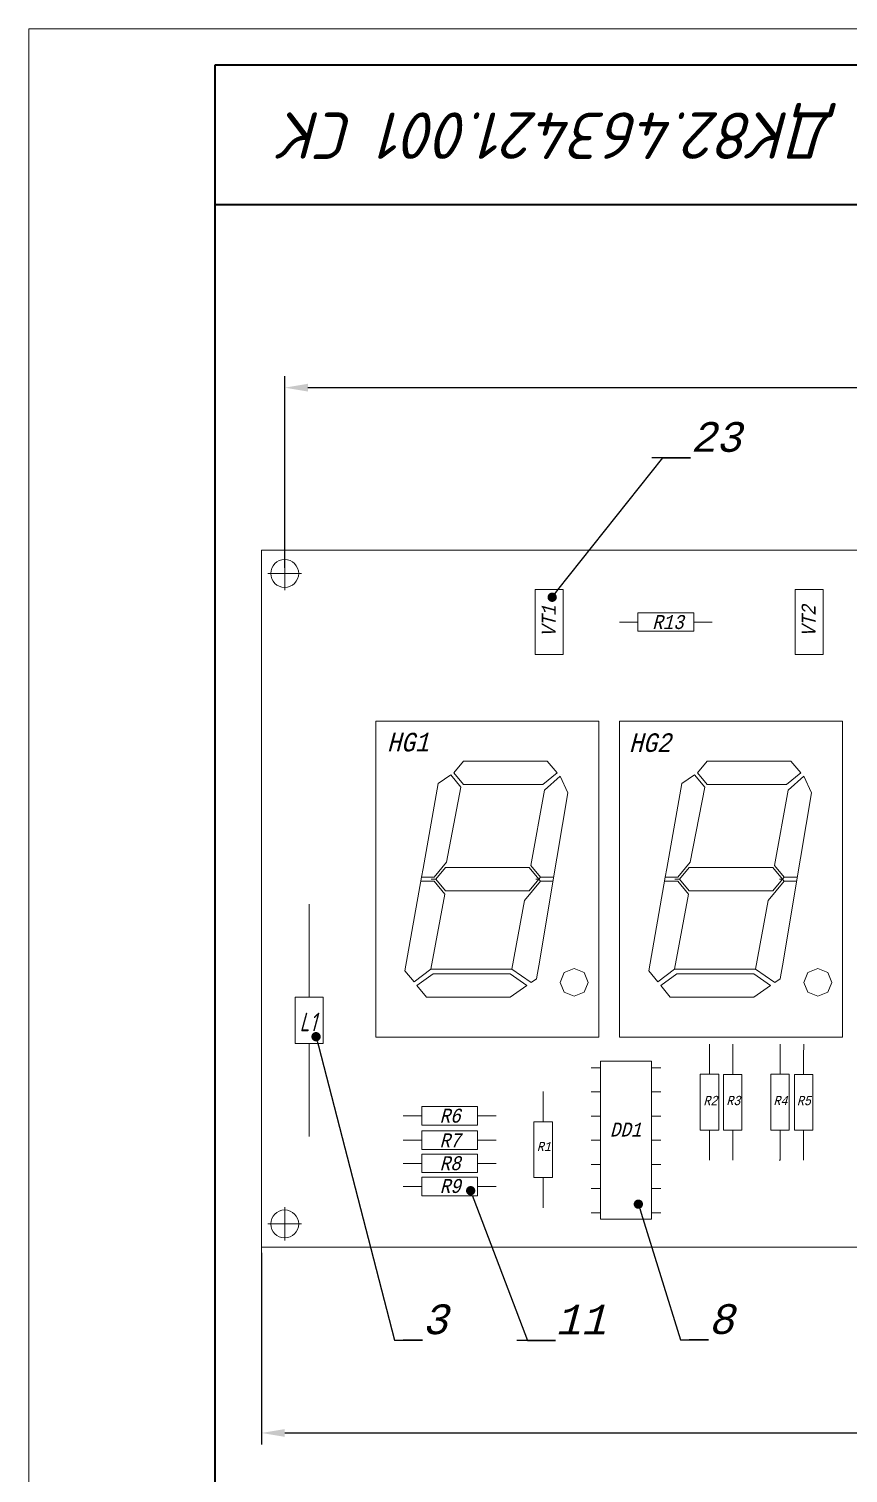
# Model space of a CAD drawing. Header units: millimetres. Extents: x 3240 to 3686, y 1624 to 1931.
# Drawn here: x 3240.5 to 3328.6, y 1776 to 1931.5 of the extents above; entities that cross this region are included whole.
import ezdxf
from ezdxf import colors
from ezdxf.entities.mleader import LeaderData, LeaderLine
from ezdxf.math import Vec2, Vec3

# ---------------------------------------------------------------- set-up
doc = ezdxf.new("R2010")
doc.units = ezdxf.units.MM
doc.layers.get('0').update_dxf_attribs({"lineweight": 13})
doc.layers.add('схема', color=7, linetype='Continuous', lineweight=35)
doc.styles.get("Standard").update_dxf_attribs({"font": 'isocteur.ttf', "width": 0.85, "oblique": 15})
doc.styles.add('стиль1', font='isocpeui.ttf')
doc.dimstyles.new('ISO-25', dxfattribs={"dimtxt": 2.5, "dimasz": 2.5, "dimexe": 1.25, "dimexo": 0.625, "dimtad": 1, "dimtxsty": 'Standard', "dimcen": 2.5, "dimadec": 0, "dimazin": 0, "dimtfac": 1, "dimtmove": 1, "dimatfit": 3, "dimfxl": 1, "dimarcsym": 0})

# ---------------------------------------------------------------- blocks, each defined once
blk = doc.blocks.new('*D46')
at = {"color": 0, "lineweight": -2, "transparency": 16777216}
for p, q in [((3265.5, 1799.74), (3265.5, 1779.12)), ((3463.5, 1799.74), (3463.5, 1779.12)), ((3268, 1780.37), (3461, 1780.37))]:
    blk.add_line(p, q, dxfattribs=at)
at = {"color": 0, "transparency": 16777216}
for points in [[(3268, 1780.79), (3268, 1779.95), (3265.5, 1780.37)], [(3461, 1780.79), (3461, 1779.95), (3463.5, 1780.37)]]:
    blk.add_solid(points, dxfattribs=at)
at = {"layer": 'Defpoints', "color": 0, "transparency": 16777216}
for p in [(3265.5, 1800.37), (3463.5, 1800.37), (3463.5, 1780.37)]:
    blk.add_point(p, dxfattribs=at)
at = {"color": 0, "transparency": 16777216, "insert": (3364.5, 1782.59), "char_height": 2.5, "width": 6.9435, "attachment_point": 5}
blk.add_mtext('{\\fISOCPEUR|b0|i0|c0|p34;\\H1.28x;\\Q15;\\W0.75;198\\fArial|b0|i0|c204|p34;\\H0.84635x;\\W1;\\T0.75;*}', dxfattribs=at)
blk = doc.blocks.new('*D49')
at = {"color": 0, "lineweight": -2, "transparency": 16777216}
for p, q in [((3268, 1873.49), (3268, 1894.12)), ((3461, 1873.49), (3461, 1894.12)), ((3270.5, 1892.87), (3458.5, 1892.87))]:
    blk.add_line(p, q, dxfattribs=at)
at = {"color": 0, "transparency": 16777216}
for points in [[(3270.5, 1893.29), (3270.5, 1892.45), (3268, 1892.87)], [(3458.5, 1893.29), (3458.5, 1892.45), (3461, 1892.87)]]:
    blk.add_solid(points, dxfattribs=at)
at = {"layer": 'Defpoints', "color": 0, "transparency": 16777216}
for p in [(3461, 1892.87), (3268, 1872.87), (3461, 1872.87)]:
    blk.add_point(p, dxfattribs=at)
at = {"color": 0, "transparency": 16777216, "insert": (3364.5, 1895.41), "char_height": 2.5, "attachment_point": 5}
blk.add_mtext('{\\fISOCPEUR|b0|i0|c0|p34;\\H1.28x;\\Q15;\\W0.75;193\\fISOCPEUR|b0|i0|c204|p34;±0,25}', dxfattribs=at)
blk = doc.blocks.new('_Dot')
at = {"color": 0, "linetype": 'ByBlock', "lineweight": -2, "transparency": 33554674}
blk.add_line((-0.5, 0), (-1, 0), dxfattribs=at)
at = {"color": 0, "linetype": 'ByBlock', "transparency": 33554674, "const_width": 0.5}
blk.add_lwpolyline([(-0.25, 0, 1), (0.25, 0, 1)], format="xyb", close=True, dxfattribs=at)

msp = doc.modelspace()

# ---------------------------------------------------------------- linework, layer by layer
at = {"transparency": 33554674}
for p, q in [((3267.997, 1875.37), (3267.997, 1885.37)), ((3267.997, 1872.87), (3267.997, 1874.67)), ((3267.997, 1872.87), (3266.197, 1872.87)), ((3267.997, 1872.87), (3269.797, 1872.87)), ((3267.997, 1872.87), (3267.997, 1871.07)), ((3265.497, 1870.907), (3265.497, 1870.907)), ((3294.953, 1864.156), (3294.953, 1871.156)), ((3294.953, 1871.156), (3297.953, 1871.156)), ((3297.953, 1871.156), (3297.953, 1864.156)), ((3297.953, 1871.156), (3297.953, 1871.156)), ((3322.907, 1864.157), (3322.907, 1871.157)), ((3322.907, 1871.157), (3325.907, 1871.157)), ((3325.907, 1871.157), (3325.907, 1864.157)), ((3325.907, 1871.157), (3325.907, 1871.157)), ((3311.998, 1868.648), (3305.998, 1868.648)), ((3305.998, 1868.648), (3305.998, 1867.648)), ((3311.998, 1867.648), (3311.998, 1868.648)), ((3303.998, 1867.648), (3305.998, 1867.648)), ((3305.998, 1866.648), (3305.998, 1867.648)), ((3311.998, 1867.648), (3313.998, 1867.648)), ((3311.998, 1867.648), (3311.998, 1866.648)), ((3311.998, 1866.648), (3305.998, 1866.648)), ((3297.953, 1864.156), (3294.953, 1864.156)), ((3325.907, 1864.157), (3322.907, 1864.157)), ((3277.787, 1856.971), (3277.787, 1822.971)), ((3301.787, 1856.971), (3277.787, 1856.971)), ((3301.787, 1822.971), (3301.787, 1856.971)), ((3304.008, 1856.971), (3304.008, 1822.971)), ((3328.008, 1856.971), (3304.008, 1856.971)), ((3328.008, 1822.971), (3328.008, 1856.971)), ((3285.854, 1851.209), (3284.488, 1850.266)), ((3286.959, 1849.888), (3285.854, 1851.209)), ((3287.232, 1852.671), (3286.191, 1851.413)), ((3287.232, 1850.171), (3286.191, 1851.413)), ((3291.732, 1852.671), (3287.232, 1852.671)), ((3291.732, 1852.671), (3296.232, 1852.671)), ((3295.759, 1850.171), (3297.29, 1851.421)), ((3296.232, 1852.671), (3297.29, 1851.421)), ((3312.075, 1851.209), (3310.709, 1850.266)), ((3313.18, 1849.888), (3312.075, 1851.209)), ((3313.453, 1852.671), (3312.412, 1851.413)), ((3313.453, 1850.171), (3312.412, 1851.413)), ((3317.953, 1852.671), (3313.453, 1852.671)), ((3317.953, 1852.671), (3322.453, 1852.671)), ((3321.98, 1850.171), (3323.511, 1851.421)), ((3322.453, 1852.671), (3323.511, 1851.421)), ((3282.885, 1841.136), (3284.488, 1850.266)), ((3286.959, 1849.888), (3285.397, 1841.791)), ((3295.759, 1850.171), (3287.232, 1850.171)), ((3289.787, 1850.171), (3294.287, 1850.171)), ((3295.945, 1849.568), (3297.613, 1851.04)), ((3297.613, 1851.04), (3298.439, 1849.265)), ((3309.106, 1841.136), (3310.709, 1850.266)), ((3313.18, 1849.888), (3311.618, 1841.791)), ((3321.98, 1850.171), (3313.453, 1850.171)), ((3316.008, 1850.171), (3320.508, 1850.171)), ((3322.166, 1849.568), (3323.834, 1851.04)), ((3323.834, 1851.04), (3324.66, 1849.265)), ((3294.465, 1841.441), (3295.945, 1849.568)), ((3296.69, 1838.807), (3298.439, 1849.265)), ((3320.686, 1841.441), (3322.166, 1849.568)), ((3322.911, 1838.807), (3324.66, 1849.265)), ((3282.885, 1841.136), (3282.721, 1840.202)), ((3284.067, 1840.202), (3285.397, 1841.791)), ((3285.287, 1841.221), (3284.259, 1839.971)), ((3289.787, 1841.221), (3285.287, 1841.221)), ((3289.787, 1841.221), (3294.287, 1841.221)), ((3294.287, 1841.221), (3295.326, 1839.971)), ((3295.517, 1840.202), (3294.465, 1841.441)), ((3309.106, 1841.136), (3308.942, 1840.202)), ((3310.288, 1840.202), (3311.618, 1841.791)), ((3311.508, 1841.221), (3310.48, 1839.971)), ((3316.008, 1841.221), (3311.508, 1841.221)), ((3316.008, 1841.221), (3320.508, 1841.221)), ((3320.508, 1841.221), (3321.547, 1839.971)), ((3321.738, 1840.202), (3320.686, 1841.441)), ((3282.721, 1840.202), (3280.933, 1830.095)), ((3282.68, 1839.971), (3282.639, 1839.741)), ((3282.639, 1839.741), (3284.069, 1839.74)), ((3284.067, 1840.202), (3282.721, 1840.202)), ((3284.259, 1839.971), (3283.759, 1839.971)), ((3284.069, 1839.74), (3285.222, 1838.372)), ((3285.287, 1838.721), (3284.259, 1839.971)), ((3295.517, 1839.741), (3293.779, 1837.675)), ((3294.287, 1838.721), (3295.326, 1839.971)), ((3295.022, 1839.971), (3295.326, 1839.971)), ((3295.326, 1839.971), (3295.517, 1840.202)), ((3295.326, 1839.971), (3295.517, 1839.741)), ((3296.69, 1838.807), (3295.393, 1831.051)), ((3295.517, 1840.202), (3296.923, 1840.202)), ((3295.517, 1839.741), (3296.846, 1839.741)), ((3308.942, 1840.202), (3307.154, 1830.095)), ((3308.901, 1839.971), (3308.86, 1839.741)), ((3308.86, 1839.741), (3310.29, 1839.74)), ((3310.288, 1840.202), (3308.942, 1840.202)), ((3310.48, 1839.971), (3309.98, 1839.971)), ((3310.29, 1839.74), (3311.443, 1838.372)), ((3311.508, 1838.721), (3310.48, 1839.971)), ((3321.738, 1839.741), (3320, 1837.675)), ((3320.508, 1838.721), (3321.547, 1839.971)), ((3321.243, 1839.971), (3321.547, 1839.971)), ((3321.547, 1839.971), (3321.738, 1840.202)), ((3321.547, 1839.971), (3321.738, 1839.741)), ((3322.911, 1838.807), (3321.614, 1831.051)), ((3321.738, 1840.202), (3323.144, 1840.202)), ((3321.738, 1839.741), (3323.067, 1839.741)), ((3270.62, 1837.288), (3270.62, 1827.288)), ((3285.222, 1838.372), (3283.711, 1830.303)), ((3289.787, 1838.721), (3285.287, 1838.721)), ((3289.787, 1838.721), (3294.287, 1838.721)), ((3293.779, 1837.675), (3292.436, 1830.303)), ((3311.443, 1838.372), (3309.932, 1830.303)), ((3316.008, 1838.721), (3311.508, 1838.721)), ((3316.008, 1838.721), (3320.508, 1838.721)), ((3320, 1837.675), (3318.657, 1830.303)), ((3295.393, 1831.051), (3295.19, 1829.84)), ((3321.614, 1831.051), (3321.411, 1829.84)), ((3281.908, 1828.908), (3280.933, 1830.095)), ((3281.908, 1828.908), (3283.711, 1830.303)), ((3283.975, 1829.772), (3282.226, 1828.522)), ((3283.711, 1830.303), (3292.436, 1830.303)), ((3287.754, 1829.772), (3283.975, 1829.772)), ((3287.754, 1829.772), (3292.254, 1829.772)), ((3292.254, 1829.772), (3294.049, 1828.522)), ((3292.436, 1830.303), (3294.515, 1828.847)), ((3295.19, 1829.84), (3295.091, 1829.249)), ((3298.068, 1829.924), (3297.633, 1828.868)), ((3299.133, 1830.368), (3298.068, 1829.924)), ((3298.068, 1829.924), (3298.068, 1829.924)), ((3299.133, 1830.368), (3300.198, 1829.924)), ((3300.633, 1828.868), (3300.198, 1829.924)), ((3308.129, 1828.908), (3307.154, 1830.095)), ((3308.129, 1828.908), (3309.932, 1830.303)), ((3310.196, 1829.772), (3308.447, 1828.522)), ((3309.932, 1830.303), (3318.657, 1830.303)), ((3313.975, 1829.772), (3310.196, 1829.772)), ((3313.975, 1829.772), (3318.475, 1829.772)), ((3318.475, 1829.772), (3320.269, 1828.522)), ((3318.657, 1830.303), (3320.736, 1828.847)), ((3321.411, 1829.84), (3321.312, 1829.249)), ((3324.289, 1829.924), (3323.854, 1828.868)), ((3325.354, 1830.368), (3324.289, 1829.924)), ((3324.289, 1829.924), (3324.289, 1829.924)), ((3325.354, 1830.368), (3326.419, 1829.924)), ((3326.854, 1828.868), (3326.419, 1829.924)), ((3283.254, 1827.272), (3282.226, 1828.522)), ((3292.254, 1827.272), (3294.049, 1828.522)), ((3294.515, 1828.847), (3295.091, 1829.249)), ((3297.633, 1828.868), (3298.068, 1827.812)), ((3300.198, 1827.812), (3300.633, 1828.868)), ((3309.475, 1827.272), (3308.447, 1828.522)), ((3318.475, 1827.272), (3320.269, 1828.522)), ((3320.736, 1828.847), (3321.312, 1829.249)), ((3323.854, 1828.868), (3324.289, 1827.812)), ((3326.419, 1827.812), (3326.854, 1828.868)), ((3269.12, 1822.288), (3269.12, 1827.288)), ((3269.12, 1827.288), (3270.62, 1827.288)), ((3270.62, 1827.288), (3272.12, 1827.288)), ((3272.12, 1827.288), (3272.12, 1822.288)), ((3287.754, 1827.272), (3283.254, 1827.272)), ((3287.754, 1827.272), (3292.254, 1827.272)), ((3298.068, 1827.812), (3299.133, 1827.368)), ((3299.133, 1827.368), (3300.198, 1827.812)), ((3313.975, 1827.272), (3309.475, 1827.272)), ((3313.975, 1827.272), (3318.475, 1827.272)), ((3324.289, 1827.812), (3325.354, 1827.368)), ((3325.354, 1827.368), (3326.419, 1827.812)), ((3272.12, 1822.288), (3269.12, 1822.288)), ((3270.62, 1822.288), (3270.62, 1812.288)), ((3277.787, 1822.971), (3301.787, 1822.971)), ((3304.008, 1822.971), (3328.008, 1822.971)), ((3313.686, 1820.97), (3313.686, 1822.22)), ((3316.187, 1820.967), (3316.188, 1822.22)), ((3321.28, 1822.22), (3321.28, 1820.97)), ((3323.824, 1820.967), (3323.827, 1822.22)), ((3307.465, 1820.367), (3301.965, 1820.367)), ((3301.965, 1820.367), (3301.965, 1819.667)), ((3307.465, 1819.667), (3307.465, 1820.367)), ((3313.686, 1818.97), (3313.686, 1820.97)), ((3316.187, 1818.967), (3316.187, 1820.967)), ((3321.279, 1818.969), (3321.279, 1820.969)), ((3323.824, 1818.967), (3323.824, 1820.967)), ((3300.965, 1819.667), (3301.965, 1819.667)), ((3300.965, 1819.667), (3301.965, 1819.667)), ((3301.965, 1819.667), (3301.965, 1804.067)), ((3308.465, 1819.667), (3307.465, 1819.667)), ((3307.465, 1819.667), (3307.465, 1804.067)), ((3313.686, 1818.97), (3312.686, 1818.97)), ((3312.686, 1818.97), (3312.686, 1812.97)), ((3313.686, 1818.97), (3314.686, 1818.97)), ((3314.686, 1818.97), (3314.686, 1812.97)), ((3316.187, 1818.967), (3315.187, 1818.967)), ((3315.187, 1818.967), (3315.187, 1812.967)), ((3316.187, 1818.967), (3317.187, 1818.967)), ((3317.187, 1818.967), (3317.187, 1812.967)), ((3321.279, 1818.969), (3320.279, 1818.969)), ((3320.279, 1818.969), (3320.279, 1812.969)), ((3321.279, 1818.969), (3322.279, 1818.969)), ((3322.279, 1818.969), (3322.279, 1812.969)), ((3323.824, 1818.967), (3322.824, 1818.967)), ((3322.824, 1818.967), (3322.824, 1812.967)), ((3323.824, 1818.967), (3324.824, 1818.967)), ((3324.824, 1818.967), (3324.824, 1812.967)), ((3295.795, 1815.859), (3295.795, 1817.109)), ((3300.965, 1817.067), (3301.965, 1817.067)), ((3307.465, 1817.067), (3308.465, 1817.067)), ((3288.734, 1815.512), (3282.734, 1815.512)), ((3282.734, 1815.512), (3282.734, 1814.512)), ((3288.734, 1814.512), (3288.734, 1815.512)), ((3295.795, 1813.859), (3295.795, 1815.859)), ((3280.734, 1814.512), (3282.734, 1814.512)), ((3282.734, 1813.512), (3282.734, 1814.512)), ((3288.734, 1814.512), (3290.734, 1814.512)), ((3288.734, 1814.512), (3288.734, 1813.512)), ((3300.965, 1814.467), (3301.965, 1814.467)), ((3307.465, 1814.467), (3308.465, 1814.467)), ((3288.733, 1812.888), (3282.733, 1812.888)), ((3282.733, 1812.888), (3282.733, 1811.888)), ((3288.734, 1813.512), (3282.734, 1813.512)), ((3288.733, 1811.888), (3288.733, 1812.888)), ((3295.795, 1813.859), (3294.795, 1813.859)), ((3294.795, 1813.859), (3294.795, 1807.859)), ((3295.795, 1813.859), (3296.795, 1813.859)), ((3296.795, 1813.859), (3296.795, 1807.859)), ((3312.686, 1812.97), (3313.686, 1812.97)), ((3313.686, 1810.97), (3313.686, 1812.97)), ((3314.686, 1812.97), (3313.686, 1812.97)), ((3315.187, 1812.967), (3316.187, 1812.967)), ((3316.187, 1810.967), (3316.187, 1812.967)), ((3317.187, 1812.967), (3316.187, 1812.967)), ((3320.279, 1812.969), (3321.279, 1812.969)), ((3321.279, 1810.969), (3321.279, 1812.969)), ((3322.279, 1812.969), (3321.279, 1812.969)), ((3322.824, 1812.967), (3323.824, 1812.967)), ((3323.824, 1810.967), (3323.824, 1812.967)), ((3324.824, 1812.967), (3323.824, 1812.967)), ((3280.733, 1811.888), (3282.733, 1811.888)), ((3282.733, 1810.888), (3282.733, 1811.888)), ((3288.733, 1810.888), (3282.733, 1810.888)), ((3288.733, 1811.888), (3290.733, 1811.888)), ((3288.733, 1811.888), (3288.733, 1810.888)), ((3300.965, 1811.867), (3301.965, 1811.867)), ((3307.465, 1811.867), (3308.465, 1811.867)), ((3313.686, 1810.97), (3313.686, 1809.72)), ((3316.187, 1810.967), (3316.188, 1809.72)), ((3321.279, 1810.969), (3321.28, 1809.72)), ((3323.824, 1810.967), (3323.824, 1809.72)), ((3280.735, 1809.387), (3282.735, 1809.387)), ((3288.735, 1810.387), (3282.735, 1810.387)), ((3282.735, 1810.387), (3282.735, 1809.387)), ((3282.735, 1808.387), (3282.735, 1809.387)), ((3288.735, 1809.387), (3288.735, 1810.387)), ((3288.735, 1809.387), (3290.735, 1809.387)), ((3288.735, 1809.387), (3288.735, 1808.387)), ((3300.965, 1809.267), (3301.965, 1809.267)), ((3307.465, 1809.267), (3308.465, 1809.267)), ((3321.28, 1809.72), (3321.183, 1809.72)), ((3323.792, 1809.72), (3323.824, 1809.72)), ((3288.735, 1808.387), (3282.735, 1808.387)), ((3288.735, 1807.887), (3282.735, 1807.887)), ((3282.735, 1807.887), (3282.735, 1806.887)), ((3288.735, 1806.887), (3288.735, 1807.887)), ((3294.795, 1807.859), (3295.795, 1807.859)), ((3295.795, 1805.859), (3295.795, 1807.859)), ((3296.795, 1807.859), (3295.795, 1807.859)), ((3280.735, 1806.887), (3282.735, 1806.887)), ((3282.735, 1805.887), (3282.735, 1806.887)), ((3288.735, 1806.887), (3290.735, 1806.887)), ((3288.735, 1806.887), (3288.735, 1805.887)), ((3300.965, 1806.667), (3301.965, 1806.667)), ((3307.465, 1806.667), (3308.465, 1806.667)), ((3267.997, 1802.87), (3267.997, 1804.67)), ((3288.735, 1805.887), (3282.735, 1805.887)), ((3295.795, 1805.859), (3295.795, 1804.609)), ((3300.965, 1804.067), (3301.965, 1804.067)), ((3301.965, 1803.367), (3301.965, 1804.067)), ((3307.465, 1803.367), (3301.965, 1803.367)), ((3307.465, 1804.067), (3308.465, 1804.067)), ((3307.465, 1804.067), (3307.465, 1803.367)), ((3265.497, 1800.37), (3265.497, 1802.87)), ((3267.997, 1802.87), (3266.197, 1802.87)), ((3267.997, 1802.87), (3267.997, 1801.07)), ((3267.997, 1802.87), (3269.797, 1802.87)), ((3265.497, 1800.37), (3265.497, 1780.37)), ((3265.497, 1800.37), (3265.497, 1790.37))]:
    msp.add_line(p, q, dxfattribs=at)
for p, q in [((3265.497, 1800.37), (3265.497, 1875.37)), ((3265.497, 1875.37), (3463.497, 1875.37)), ((3463.497, 1800.37), (3265.497, 1800.37))]:
    msp.add_line(p, q)
msp.add_lwpolyline([(3240.474, 1926.481), (3240.474, 1624.481), (3680.474, 1624.481), (3685.716, 1624.481), (3685.716, 1931.481), (3260.474, 1931.481), (3240.474, 1931.481)], close=True)
for centre in [(3267.997, 1872.87), (3267.997, 1802.87)]:
    msp.add_circle(centre, 1.5, dxfattribs=at)
at = {"layer": 'схема'}
for p, q in [((3680.473, 1927.569), (3260.473, 1927.569)), ((3260.473, 1927.569), (3260.473, 1630.569)), ((3260.473, 1927.569), (3260.473, 1912.569)), ((3260.473, 1912.569), (3330.473, 1912.569))]:
    msp.add_line(p, q, dxfattribs=at)

# ---------------------------------------------------------------- texts
at = {"transparency": 33554674, "char_height": 1.5, "attachment_point": 1, "rotation": 90}
for s, insert in [('{\\Q15;\\W0.75;VT1}', (3295.647, 1866.03)), ('{\\Q15;\\W0.75;VT2}', (3323.611, 1866.049))]:
    msp.add_mtext_dynamic_manual_height_columns(s, width=4.05068, gutter_width=12.5, heights=[0], dxfattribs=dict(at, insert=insert))
at = {"transparency": 33554674, "attachment_point": 1}
for s, insert, char_height in [('{\\Q15;\\W0.75;R13}', (3307.532, 1868.394), 1.5), ('{\\Q15;\\W0.75;HG1}', (3278.987, 1855.723), 2), ('{\\Q15;\\W0.75;HG2}', (3305.02, 1855.666), 2), ('{\\fISOCPEUR|b0|i0|c0|p34;\\Q15;\\W0.75;L1}', (3269.591, 1825.605), 2), ('{\\Q15;\\W0.75;R2}', (3313.044, 1816.648), 1), ('{\\Q15;\\W0.75;R3}', (3315.51, 1816.65), 1), ('{\\Q15;\\W0.75;R4}', (3320.576, 1816.65), 1), ('{\\Q15;\\W0.75;R5}', (3323.101, 1816.644), 1), ('{\\Q15;\\W0.75;R6}', (3284.663, 1815.269), 1.5), ('{\\Q15;\\W0.75;R7}', (3284.654, 1812.61), 1.5), ('{\\Q15;\\W0.75;DD1}', (3302.976, 1813.777), 1.5), ('{\\Q15;\\W0.75;R1}', (3295.121, 1811.701), 1), ('{\\Q15;\\W0.75;R8}', (3284.668, 1810.152), 1.5), ('{\\Q15;\\W0.75;R9}', (3284.679, 1807.699), 1.5)]:
    msp.add_mtext_dynamic_manual_height_columns(s, width=4.05068, gutter_width=12.5, heights=[0], dxfattribs=dict(at, insert=insert, char_height=char_height))
at = {"layer": 'схема', "lineweight": 80, "insert": (3327.046, 1917.494), "char_height": 5, "attachment_point": 1, "rotation": 180, "style": 'стиль1'}
msp.add_mtext_dynamic_manual_height_columns('ДК82.463421.001 СК', width=81.86775, gutter_width=12.5, heights=[0], dxfattribs=at)

# ---------------------------------------------------------------- dimensions: what is measured, and where the dimension line sits
at = {"transparency": 33554674}
for base, p1, p2, text, picture, middle in [((3460.997, 1892.87), (3267.997, 1872.87), (3460.997, 1872.87), '{\\fISOCPEUR|b0|i0|c0|p34;\\H1.28x;\\Q15;\\W0.75;193\\fISOCPEUR|b0|i0|c204|p34;±0,25}', '*D49', (3364.497, 1895.415)), ((3463.497, 1780.37), (3265.497, 1800.37), (3463.497, 1800.37), '{\\fISOCPEUR|b0|i0|c0|p34;\\H1.28x;\\Q15;\\W0.75;198\\fArial|b0|i0|c204|p34;\\H0.84635x;\\W1;\\T0.75;*}', '*D46', (3364.497, 1782.595))]:
    dim = msp.add_linear_dim(base=base, p1=p1, p2=p2, text=text, dimstyle='ISO-25', dxfattribs=at)
    dim.commit()
    dim.dimension.update_dxf_attribs({"geometry": picture, "text_midpoint": middle})

# ---------------------------------------------------------------- leaders
ml = msp.add_multileader_mtext('Standard', dxfattribs=at)
ml.set_content('23', color=256)
ml.set_leader_properties()
ml.set_arrow_properties(name='DOT')
ml.build(insert=Vec2(0, 0))
ml.multileader.update_dxf_attribs({"text_left_attachment_type": 6, "text_right_attachment_type": 6, "dogleg_length": 3, "arrow_head_size": 1})
ctx = ml.context
ctx.base_point, ctx.char_height, ctx.arrow_head_size, ctx.landing_gap_size, ctx.plane_origin = Vec3(3311.666, 1885.324), 3.2, 1, 0, Vec3(3296.771, 1870.312)
ctx.left_attachment, ctx.right_attachment = 6, 6
notes = []
notes.append((ctx, [(0, (1, 1, 0), (3308.666, 1885.324), (1, 0), 3, [(0, [(3296.771, 1870.312)], 0, [])])]))
ctx.mtext.insert, ctx.mtext.flow_direction = Vec3(3311.666, 1889.164), 5
ml = msp.add_multileader_mtext('Standard', dxfattribs=at)
ml.set_content('3', color=256)
ml.set_leader_properties()
ml.set_arrow_properties(name='DOT')
ml.build(insert=Vec2(0, 0))
ml.multileader.update_dxf_attribs({"text_left_attachment_type": 6, "text_right_attachment_type": 6, "dogleg_length": 3, "arrow_head_size": 1})
ctx = ml.context
ctx.base_point, ctx.char_height, ctx.arrow_head_size, ctx.landing_gap_size, ctx.plane_origin = Vec3(3282.802, 1790.364), 3.2, 1, 0, Vec3(3271.366, 1822.807)
ctx.left_attachment, ctx.right_attachment = 6, 6
notes.append((ctx, [(0, (1, 1, 0), (3279.802, 1790.364), (1, 0), 3, [(0, [(3271.366, 1823.017)], 0, [])])]))
ctx.mtext.insert, ctx.mtext.flow_direction = Vec3(3282.802, 1794.204), 5
ml = msp.add_multileader_mtext('Standard', dxfattribs=at)
ml.set_content('11', color=256)
ml.set_leader_properties()
ml.set_arrow_properties(name='DOT')
ml.build(insert=Vec2(0, 0))
ml.multileader.update_dxf_attribs({"text_left_attachment_type": 6, "text_right_attachment_type": 6, "dogleg_length": 3, "arrow_head_size": 1})
ctx = ml.context
ctx.base_point, ctx.char_height, ctx.arrow_head_size, ctx.landing_gap_size, ctx.plane_origin = Vec3(3297.111, 1790.34), 3.2, 1, 0, Vec3(3287.999, 1806.441)
ctx.left_attachment, ctx.right_attachment = 6, 6
notes.append((ctx, [(0, (1, 1, 0), (3294.111, 1790.34), (1, 0), 3, [(0, [(3287.999, 1806.441)], 0, [])])]))
ctx.mtext.insert, ctx.mtext.flow_direction = Vec3(3297.111, 1794.18), 5
ml = msp.add_multileader_mtext('Standard', dxfattribs=at)
ml.set_content('8', color=256)
ml.set_leader_properties()
ml.set_arrow_properties(name='DOT')
ml.build(insert=Vec2(0, 0))
ml.multileader.update_dxf_attribs({"text_left_attachment_type": 6, "text_right_attachment_type": 6, "dogleg_length": 3, "arrow_head_size": 1})
ctx = ml.context
ctx.base_point, ctx.char_height, ctx.arrow_head_size, ctx.landing_gap_size, ctx.plane_origin = Vec3(3313.587, 1790.387), 3.2, 1, 0, Vec3(3306.042, 1804.995)
ctx.left_attachment, ctx.right_attachment = 6, 6
notes.append((ctx, [(0, (1, 1, 0), (3310.587, 1790.387), (1, 0), 3, [(0, [(3306.042, 1804.995)], 0, [])])]))
ctx.mtext.insert, ctx.mtext.flow_direction = Vec3(3313.587, 1794.227), 5
for ctx, leaders in notes:
    for number, flags, end, landing, length, lines in leaders:
        leader = LeaderData()
        leader.index, (leader.has_last_leader_line, leader.has_dogleg_vector, leader.attachment_direction) = number, flags
        leader.last_leader_point, leader.dogleg_vector, leader.dogleg_length = Vec3(end), Vec3(landing), length
        for number, points, colour, breaks in lines:
            line = LeaderLine()
            line.index, line.vertices, line.color, line.breaks = number, Vec3.list(points), colors.encode_raw_color(colour), breaks
            leader.lines.append(line)
        ctx.leaders.append(leader)

doc.saveas('drawing.dxf')
